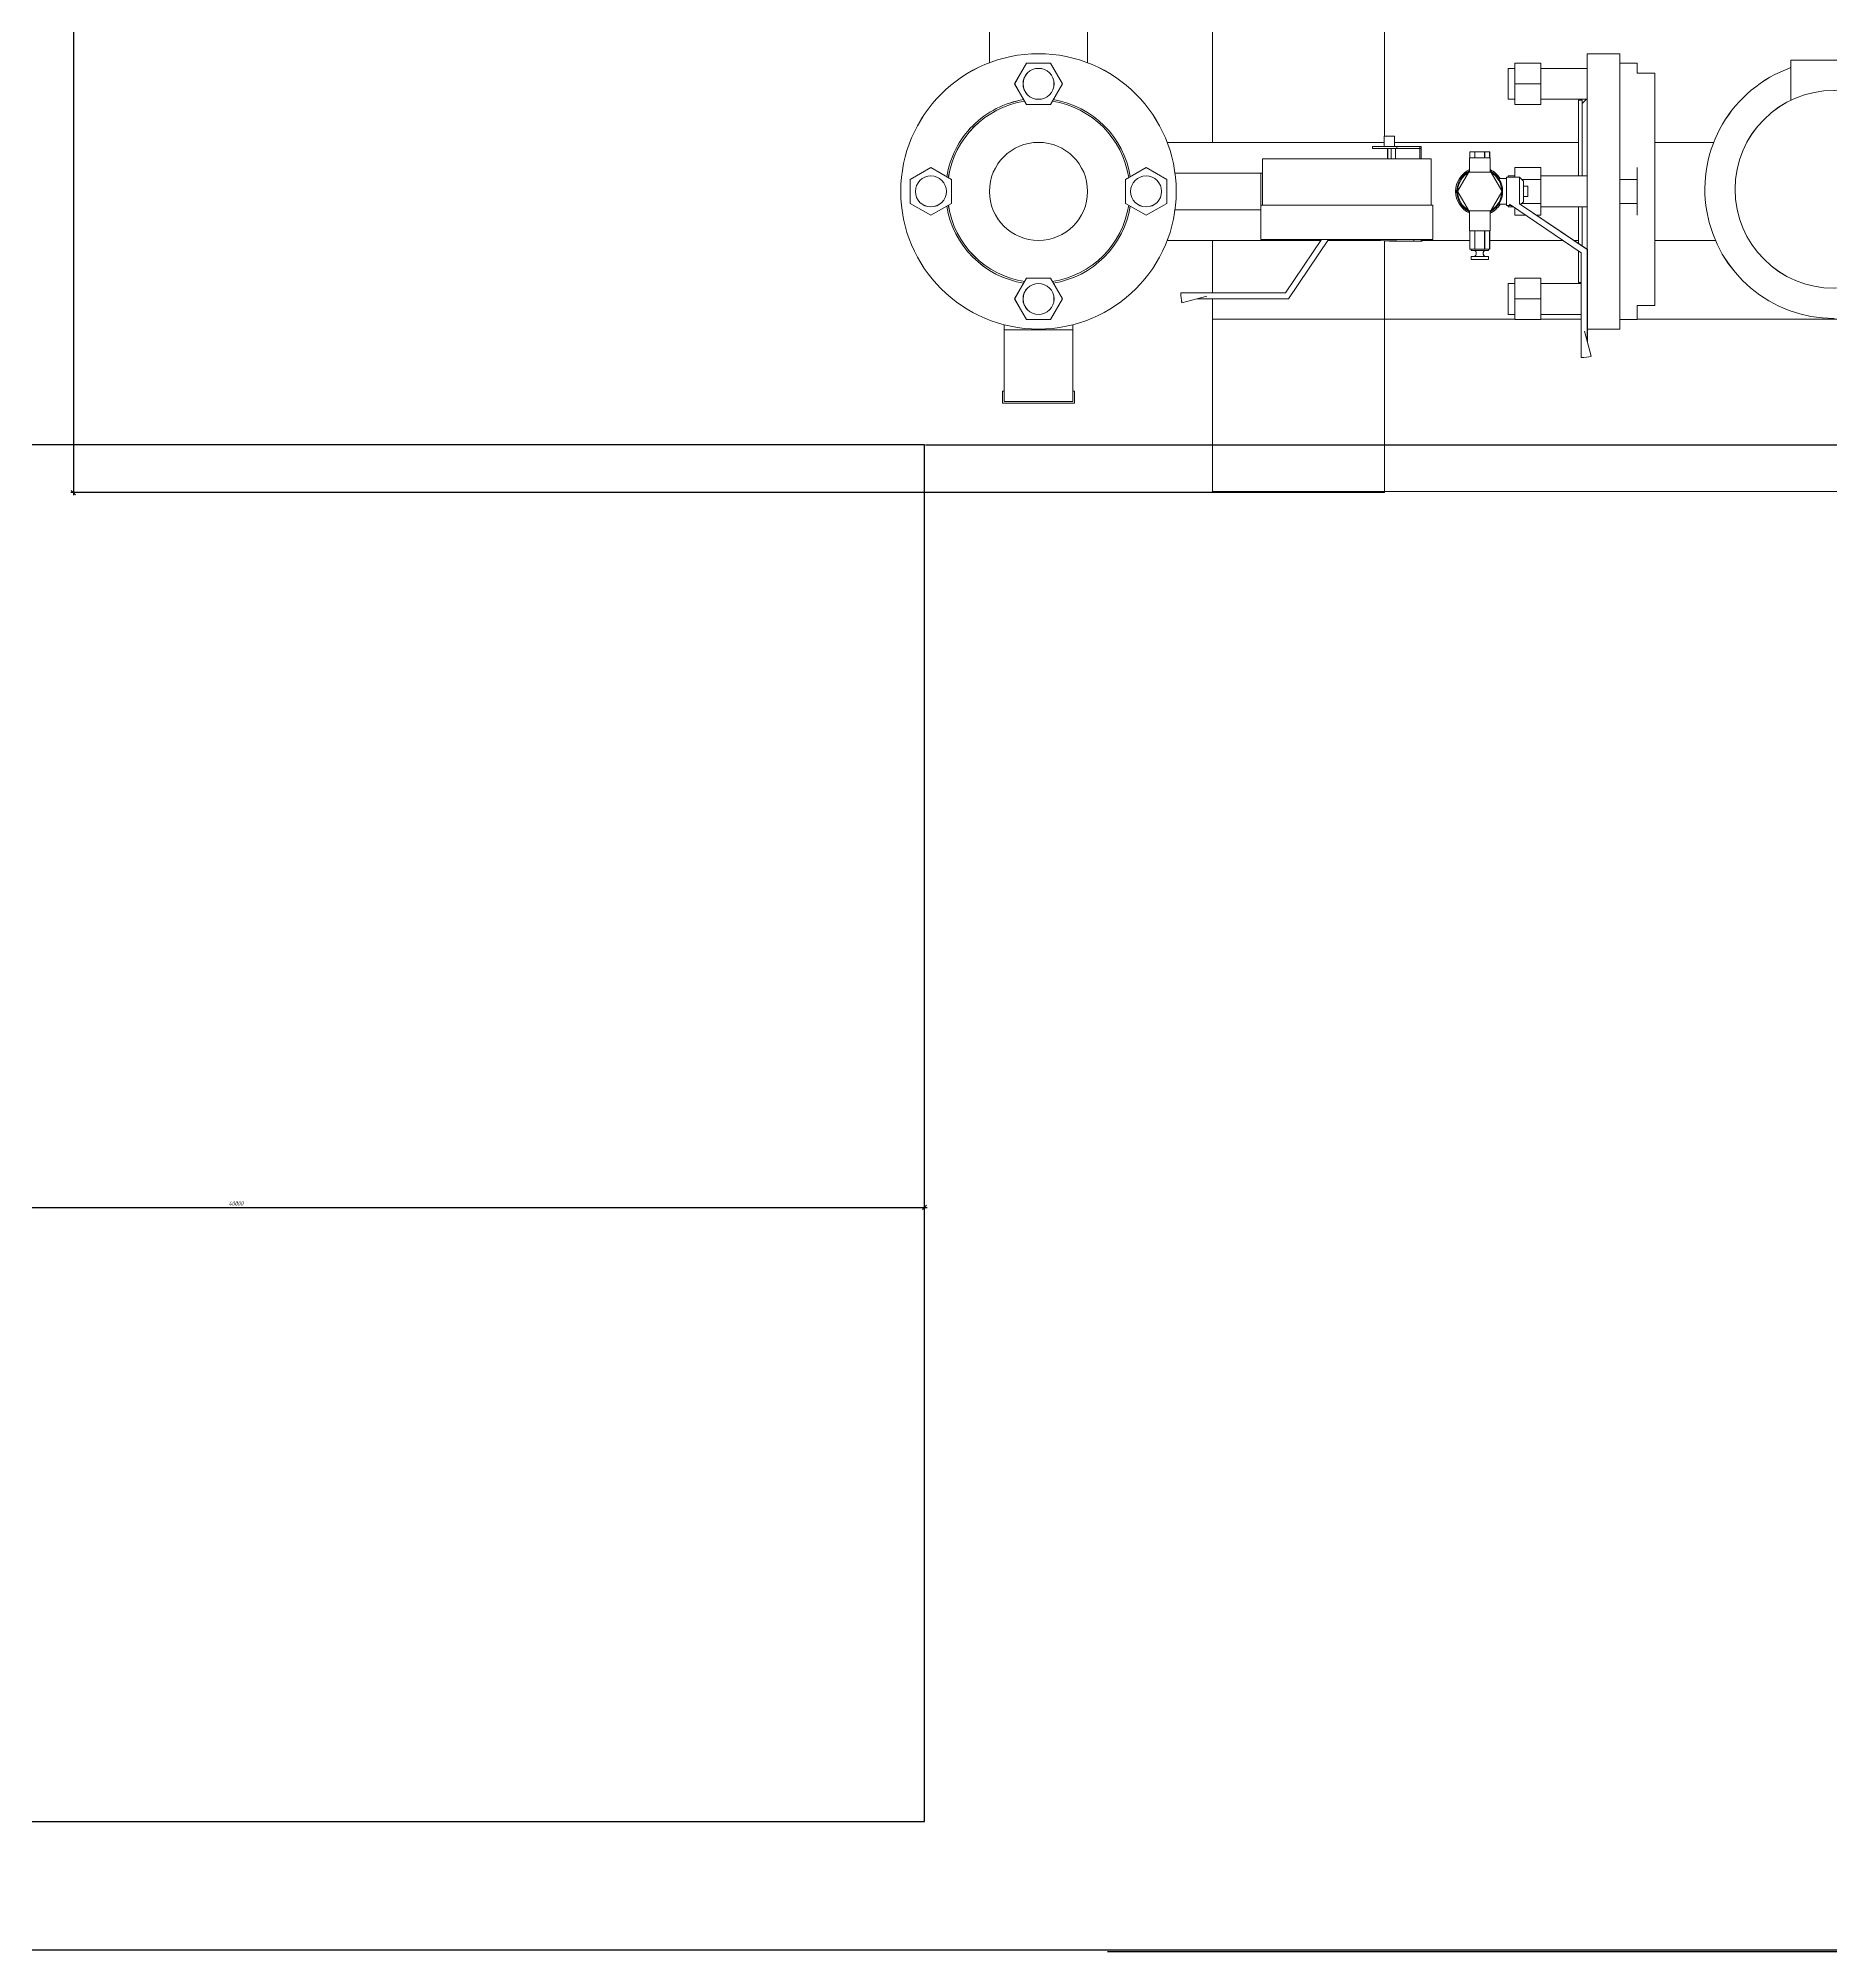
# Model space of a CAD drawing. Header units: millimetres. Extents: x -8689834 to 9419935, y 0 to 233063.
# Drawn here: x -421283 to -420241, y 221475 to 222585 of the extents above; entities that cross this region are included whole.
import ezdxf

# ---------------------------------------------------------------- set-up
doc = ezdxf.new("R2010")
doc.units = ezdxf.units.MM
doc.header["$MEASUREMENT"] = 0
doc.layers.get('0').update_dxf_attribs({"color": 250, "lineweight": 9})
doc.layers.add('25. ЗАЛИВКА ЗОН', color=7, linetype='Continuous', lineweight=0, transparency=0.2)
for name, color, linetype, lineweight in [('2D.ПроекцииПлан.0', 250, 'ByLayer', 35), ('2D.ПроекцииПлан.25. ЗАЛИВКА ЗОН', 7, 'ByLayer', 0), ('2D.ПроекцииПлан.Перекрытие', 7, 'ByLayer', 0), ('2D.ПроекцииПлан.Т94 Цвет-6', 6, 'ByLayer', 35), ('ViewportFrames', 5, 'Continuous', 0), ('Размеры координатных сеток', 7, 'Continuous', 0)]:
    doc.layers.add(name, color=color, linetype=linetype, lineweight=lineweight)
doc.styles.add('МОЭК-Проект', font='', dxfattribs={"oblique": 15})
doc.styles.get('МОЭК-Проект').set_extended_font_data('GOST_type_A')
doc.dimstyles.new('МОЭК', dxfattribs={"dimtxt": 2.5, "dimasz": 2.5, "dimexe": 1.5, "dimexo": 0.625, "dimgap": 1, "dimtad": 1, "dimdec": 0, "dimlfac": 50, "dimtxsty": 'МОЭК-Проект', "dimblk": 'OBLIQUE', "dimblk1": 'OBLIQUE', "dimblk2": 'OBLIQUE', "dimcen": 2.5, "dimdle": 1.5, "dimadec": 0, "dimazin": 2, "dimtfac": 0.75, "dimtdec": 4, "dimtmove": 1, "dimatfit": 3, "dimldrblk": 'NONE', "dimfxl": 1, "dimtfill": 1, "dimtolj": 1, "dimarcsym": 1})

# ---------------------------------------------------------------- blocks, each defined once
blk = doc.blocks.new('PROJECTION_BLOCK_{85d2830e-0310-409d-8afe-52d23652a571}')
at = {"layer": '2D.ПроекцииПлан.25. ЗАЛИВКА ЗОН', "color": 0, "lineweight": -2}
for p, q in [((-7.48, -0.69), (-7.48, -3.43)), ((-5.48, -3.36), (-5.48, -0.69)), ((-2.34, -2.626), (-2.544, -2.626)), ((-2.34, -5.326), (-2.34, -2.626)), ((0.243, -2.476), (-0.757, -2.476)), ((-0.757, -2.476), (-0.757, -2.94)), ((-7.48, -4.57), (-7.48, -5.18)), ((-5.48, -7.5), (-5.48, -4.575)), ((-7.48, -5.25), (-7.48, -7.5)), ((-2.34, -5.326), (-2.544, -5.326)), ((-7.48, -5.486), (-7.48, -7.486)), ((-3.964, -5.486), (-7.48, -5.486)), ((-3.193, -5.486), (-3.664, -5.486)), ((1.689, -5.486), (-2.544, -5.486)), ((-7.48, -7.486), (7.52, -7.486)), ((-7.48, -7.5), (-5.48, -7.5))]:
    blk.add_line(p, q, dxfattribs=at)
blk.add_circle((-0.257, -3.976), 1.15, dxfattribs=at)
at = {"layer": '2D.ПроекцииПлан.25. ЗАЛИВКА ЗОН', "color": 0, "lineweight": -2, "extrusion": (0, 0, -1)}
blk.add_arc((0.257, -3.976), 1.5, 270, 70.5288, dxfattribs=at)
at = {"layer": '2D.ПроекцииПлан.Т94 Цвет-6', "color": 0, "lineweight": -2}
for p, q in [((-10.07, 2.44), (-10.07, -2.505)), ((-8.93, -0.69), (-8.93, -2.505)), ((-3.124, -4.675), (-3.124, -2.4)), ((-2.744, -2.4), (-3.124, -2.4)), ((-2.744, -5.131), (-2.744, -2.4)), ((-9.639, -2.51), (-9.777, -2.75)), ((-9.361, -2.51), (-9.639, -2.51)), ((-9.223, -2.75), (-9.361, -2.51)), ((-4.044, -2.57), (-4.044, -2.93)), ((-3.964, -2.57), (-4.044, -2.57)), ((-3.664, -2.51), (-3.964, -2.51)), ((-3.964, -2.75), (-3.964, -2.51)), ((-3.664, -2.75), (-3.664, -2.51)), ((-3.124, -2.57), (-3.664, -2.57)), ((-2.544, -2.51), (-2.744, -2.51)), ((-2.544, -2.51), (-2.544, -2.626)), ((-9.777, -2.75), (-9.639, -2.99)), ((-9.361, -2.99), (-9.223, -2.75)), ((-3.664, -2.75), (-3.964, -2.75)), ((-3.964, -2.99), (-3.964, -2.75)), ((-3.664, -2.99), (-3.664, -2.75)), ((-9.639, -2.99), (-9.361, -2.99)), ((-3.964, -2.93), (-4.044, -2.93)), ((-3.964, -2.99), (-3.664, -2.99)), ((-3.134, -2.93), (-3.664, -2.93)), ((-3.224, -2.94), (-3.224, -3.82)), ((-3.224, -2.94), (-3.184, -2.94)), ((-3.134, -2.93), (-3.184, -2.98)), ((-3.184, -2.94), (-3.184, -3.82)), ((-8.005, -3.43), (-8, -3.43)), ((-8, -3.43), (-8, -3.443)), ((-8, -3.43), (-8, -3.443)), ((-8, -3.43), (-5.483, -3.43)), ((-5.338, -3.48), (-5.621, -3.48)), ((-5.621, -3.48), (-5.621, -3.5)), ((-5.621, -3.5), (-5.338, -3.5)), ((-5.483, -3.36), (-5.381, -3.36)), ((-5.483, -3.48), (-5.483, -3.36)), ((-5.443, -3.5), (-5.443, -3.62)), ((-5.403, -3.5), (-5.403, -3.62)), ((-5.381, -3.36), (-5.363, -3.36)), ((-5.363, -3.48), (-5.363, -3.36)), ((-5.363, -3.43), (-3.224, -3.43)), ((-5.352, -3.5), (-5.352, -3.62)), ((-5.338, -3.5), (-5.338, -3.48)), ((-5.055, -3.48), (-5.338, -3.48)), ((-5.055, -3.5), (-5.338, -3.5)), ((-5.055, -3.48), (-5.069, -3.48)), ((-5.069, -3.48), (-5.069, -3.62)), ((-5.055, -3.48), (-5.055, -3.62)), ((-5.055, -3.5), (-5.055, -3.48)), ((-4.489, -3.54), (-4.431, -3.54)), ((-4.489, -3.54), (-4.489, -3.61)), ((-4.431, -3.54), (-4.316, -3.54)), ((-4.431, -3.54), (-4.431, -3.61)), ((-4.316, -3.61), (-4.316, -3.54)), ((-4.316, -3.54), (-4.258, -3.54)), ((-4.258, -3.54), (-4.258, -3.61)), ((-2.34, -3.43), (-1.654, -3.43)), ((-10.75, -3.723), (-10.99, -3.861)), ((-10.51, -3.861), (-10.75, -3.723)), ((-8.25, -3.723), (-8.49, -3.861)), ((-8.01, -3.861), (-8.25, -3.723)), ((-4.938, -3.62), (-6.898, -3.62)), ((-6.898, -3.62), (-6.898, -4.16)), ((-4.938, -3.62), (-4.938, -4.16)), ((-4.253, -3.61), (-4.493, -3.61)), ((-4.493, -3.61), (-4.493, -3.776)), ((-4.253, -3.61), (-4.253, -3.776)), ((-3.964, -3.835), (-3.964, -3.723)), ((-3.664, -3.723), (-3.964, -3.723)), ((-3.664, -3.861), (-3.664, -3.723)), ((-2.544, -3.723), (-2.544, -3.861)), ((-10.99, -3.861), (-10.99, -4.139)), ((-10.51, -4.139), (-10.51, -3.861)), ((-8.49, -3.861), (-8.49, -4.139)), ((-8.01, -4.139), (-8.01, -3.861)), ((-6.918, -3.787), (-7.914, -3.787)), ((-6.918, -4.16), (-6.918, -3.787)), ((-6.918, -4), (-6.918, -3.787)), ((-6.898, -3.787), (-6.918, -3.787)), ((-4.505, -3.781), (-4.629, -3.995)), ((-4.25, -3.776), (-4.497, -3.776)), ((-4.118, -3.995), (-4.242, -3.781)), ((-4.153, -3.85), (-4.063, -3.85)), ((-4.063, -4.165), (-4.063, -3.835)), ((-3.913, -3.835), (-4.063, -3.835)), ((-4.044, -3.82), (-4.044, -3.835)), ((-3.964, -3.82), (-4.044, -3.82)), ((-3.913, -4.143), (-3.913, -3.835)), ((-3.913, -3.835), (-3.913, -4.143)), ((-3.913, -3.835), (-3.863, -3.88)), ((-3.664, -3.861), (-3.884, -3.861)), ((-3.863, -3.88), (-3.863, -4.12)), ((-3.863, -3.94), (-3.813, -3.94)), ((-3.813, -3.94), (-3.813, -4.06)), ((-3.124, -3.82), (-3.664, -3.82)), ((-3.664, -4.139), (-3.664, -3.861)), ((-2.744, -3.861), (-2.544, -3.861)), ((-2.544, -3.861), (-2.544, -4.139)), ((-10.99, -4.139), (-10.75, -4.277)), ((-10.75, -4.277), (-10.51, -4.139)), ((-8.49, -4.139), (-8.25, -4.277)), ((-8.25, -4.277), (-8.01, -4.139)), ((-6.918, -4.213), (-7.914, -4.213)), ((-6.918, -4.16), (-6.918, -4)), ((-4.918, -4.16), (-6.918, -4.16)), ((-6.918, -4.16), (-6.918, -4.56)), ((-4.918, -4.16), (-4.918, -4.56)), ((-4.629, -4.005), (-4.505, -4.219)), ((-4.242, -4.219), (-4.118, -4.005)), ((-4.153, -4.15), (-4.063, -4.15)), ((-4.007, -4.165), (-4.063, -4.165)), ((-4.044, -4.165), (-4.044, -4.18)), ((-3.984, -4.18), (-4.044, -4.18)), ((-4.029, -4.15), (-3.193, -4.713)), ((-3.964, -4.277), (-3.964, -4.194)), ((-3.913, -4.143), (-3.123, -4.676)), ((-3.9, -4.153), (-3.863, -4.12)), ((-3.664, -4.139), (-3.884, -4.139)), ((-3.863, -4.06), (-3.813, -4.06)), ((-3.664, -4.277), (-3.664, -4.139)), ((-3.124, -4.18), (-3.664, -4.18)), ((-3.224, -4.18), (-3.224, -4.608)), ((-3.184, -4.18), (-3.184, -4.635)), ((-2.544, -4.139), (-2.744, -4.139)), ((-2.544, -4.139), (-2.544, -4.277)), ((-4.497, -4.224), (-4.25, -4.224)), ((-4.493, -4.224), (-4.493, -4.46)), ((-4.253, -4.224), (-4.253, -4.46)), ((-3.84, -4.277), (-3.964, -4.277)), ((-3.664, -4.277), (-3.715, -4.277)), ((-8.005, -4.57), (-8, -4.57)), ((-8, -4.557), (-8, -4.57)), ((-8, -4.557), (-8, -4.57)), ((-8, -4.57), (-6.22, -4.57)), ((-4.918, -4.56), (-6.918, -4.56)), ((-6.213, -4.56), (-6.631, -5.18)), ((-6.129, -4.56), (-6.594, -5.25)), ((-6.136, -4.57), (-5.543, -4.57)), ((-5.543, -4.57), (-5.543, -4.56)), ((-5.529, -4.57), (-5.543, -4.57)), ((-5.543, -4.57), (-5.423, -4.58)), ((-5.529, -4.56), (-5.529, -4.57)), ((-5.529, -4.57), (-5.14, -4.58)), ((-5.14, -4.58), (-5.423, -4.58)), ((-5.423, -4.58), (-5.14, -4.58)), ((-5.14, -4.56), (-5.14, -4.58)), ((-5.14, -4.58), (-5.14, -4.56)), ((-5.041, -4.58), (-5.14, -4.58)), ((-5.055, -4.56), (-5.055, -4.58)), ((-5.041, -4.58), (-5.055, -4.58)), ((-5.041, -4.58), (-5.041, -4.56)), ((-5.041, -4.56), (-5.041, -4.58)), ((-5.041, -4.57), (-4.489, -4.57)), ((-4.253, -4.46), (-4.493, -4.46)), ((-4.489, -4.46), (-4.489, -4.67)), ((-4.431, -4.46), (-4.431, -4.67)), ((-4.316, -4.46), (-4.316, -4.67)), ((-4.258, -4.46), (-4.258, -4.67)), ((-4.258, -4.57), (-3.406, -4.57)), ((-3.281, -4.57), (-3.224, -4.57)), ((-2.34, -4.57), (-1.634, -4.57)), ((-4.489, -4.67), (-4.431, -4.67)), ((-4.473, -4.685), (-4.473, -4.67)), ((-4.473, -4.685), (-4.273, -4.685)), ((-4.473, -4.755), (-4.273, -4.755)), ((-4.473, -4.79), (-4.473, -4.755)), ((-4.473, -4.79), (-4.273, -4.79)), ((-4.431, -4.67), (-4.316, -4.67)), ((-4.316, -4.67), (-4.258, -4.67)), ((-4.273, -4.685), (-4.273, -4.67)), ((-4.273, -4.79), (-4.273, -4.755)), ((-3.224, -4.692), (-3.224, -5.06)), ((-3.193, -4.713), (-3.193, -5.65)), ((-3.123, -4.676), (-3.123, -5.741)), ((-9.639, -5.01), (-9.777, -5.25)), ((-9.361, -5.01), (-9.639, -5.01)), ((-9.223, -5.25), (-9.361, -5.01)), ((-4.044, -5.07), (-4.044, -5.43)), ((-3.964, -5.07), (-4.044, -5.07)), ((-3.664, -5.01), (-3.964, -5.01)), ((-3.964, -5.25), (-3.964, -5.01)), ((-3.664, -5.25), (-3.664, -5.01)), ((-3.193, -5.07), (-3.664, -5.07)), ((-3.224, -5.06), (-3.193, -5.06)), ((-9.777, -5.25), (-9.639, -5.49)), ((-9.361, -5.49), (-9.223, -5.25)), ((-7.568, -5.18), (-7.848, -5.18)), ((-7.543, -5.219), (-7.833, -5.296)), ((-6.594, -5.25), (-7.659, -5.25)), ((-6.631, -5.18), (-7.568, -5.18)), ((-3.964, -5.49), (-3.964, -5.25)), ((-3.664, -5.25), (-3.964, -5.25)), ((-3.664, -5.49), (-3.664, -5.25)), ((-2.744, -5.6), (-2.744, -5.131)), ((-2.544, -5.326), (-2.544, -5.49)), ((-9.9, -5.61), (-9.9, -5.549)), ((-9.9, -5.549), (-9.9, -5.61)), ((-9.639, -5.49), (-9.361, -5.49)), ((-9.1, -5.549), (-9.1, -5.61)), ((-9.1, -5.549), (-9.1, -5.61)), ((-3.964, -5.43), (-4.044, -5.43)), ((-3.664, -5.49), (-3.964, -5.49)), ((-3.193, -5.43), (-3.664, -5.43)), ((-2.744, -5.49), (-2.544, -5.49)), ((-9.1, -5.61), (-9.9, -5.61)), ((-9.9, -5.61), (-9.9, -6.44)), ((-9.1, -5.61), (-9.1, -6.44)), ((-3.193, -5.65), (-3.193, -5.93)), ((-3.155, -5.625), (-3.077, -5.915)), ((-2.744, -5.6), (-3.123, -5.6)), ((-9.9, -6.32), (-9.92, -6.32)), ((-9.92, -6.32), (-9.92, -6.46)), ((-9.1, -6.44), (-9.9, -6.44)), ((-9.08, -6.32), (-9.1, -6.32)), ((-9.08, -6.32), (-9.08, -6.46)), ((-9.08, -6.46), (-9.92, -6.46))]:
    blk.add_line(p, q, dxfattribs=at)
for centre, radius in [((-9.5, -4), 1.6), ((-9.5, -2.75), 0.18), ((-9.5, -4), 0.57), ((-9.5, -4), 0.57), ((-10.75, -4), 0.18), ((-8.25, -4), 0.18), ((-9.5, -5.25), 0.18)]:
    blk.add_circle(centre, radius, dxfattribs=at)
at = {"layer": '2D.ПроекцииПлан.Т94 Цвет-6', "color": 0, "lineweight": -2, "extrusion": (0, 0, -1)}
for centre, radius, start, end in [((9.5, -4), 1.06, 8.7027, 81.2973), ((9.5, -4), 1.06, 98.7027, 171.2973), ((4.373, -4), 0.266, 0, 63.2111), ((4.373, -4), 0.256, 61.045, 61.9992), ((4.373, -4), 0.266, 116.7889, 243.2111), ((4.373, -4), 0.256, 118.0008, 118.955), ((4.373, -4), 0.256, 1.045, 58.955), ((4.373, -4), 0.256, 0, 1.045), ((4.373, -4), 0.256, 58.955, 61.045), ((4.373, -4), 0.256, 118.955, 121.045), ((4.373, -4), 0.256, 121.045, 178.955), ((4.373, -4), 0.256, 178.955, 181.045), ((9.5, -4), 1.06, 278.7027, 351.2973), ((9.5, -4), 1.06, 188.7027, 261.2973), ((4.373, -4), 0.266, 296.7889, 0), ((4.373, -4), 0.256, 358.955, 0), ((4.373, -4), 0.256, 301.045, 358.955), ((4.373, -4), 0.256, 298.955, 301.045), ((4.373, -4), 0.256, 238.955, 241.045), ((4.373, -4), 0.256, 181.045, 238.955), ((4.373, -4), 0.256, 298.0008, 298.955), ((4.373, -4), 0.256, 241.045, 241.9992), ((4.293, -4.72), 0.04, 300, 60)]:
    blk.add_arc(centre, radius, start, end, dxfattribs=at)
at = {"layer": '2D.ПроекцииПлан.Т94 Цвет-6', "color": 0, "lineweight": -2}
for centre, radius, start, end in [((-9.5, -4), 1.08, 99.1157, 135), ((-9.5, -4), 1.08, 9.1157, 80.8843), ((-9.5, -4), 1.08, 135, 170.8843), ((-4.373, -4), 0.28, 115.3769, 244.6231), ((-4.373, -4), 0.28, 32.3924, 64.6231), ((-9.5, -4), 1.08, 189.1157, 260.8843), ((-9.5, -4), 1.08, 279.1157, 350.8843), ((-4.373, -4), 0.28, 295.3769, 327.6076), ((-4.453, -4.72), 0.04, 300, 60), ((-7.398, -5.18), 0.45, 180, 195), ((-3.193, -5.48), 0.45, 270, 285)]:
    blk.add_arc(centre, radius, start, end, dxfattribs=at)
blk = doc.blocks.new('PROJECTION_BLOCK_{ff967f36-f61e-4aad-8cf3-d9bfc0547142}')
at = {"layer": '2D.ПроекцииПлан.Перекрытие', "color": 0, "lineweight": -2}
for p, q in [((-1.575, -47.529), (-17.575, -47.529)), ((-1.575, -63.529), (-1.575, -47.529)), ((-17.575, -63.529), (-1.575, -63.529)), ((-20.457, -65.018), (58.776, -65.018))]:
    blk.add_line(p, q, dxfattribs=at)
blk = doc.blocks.new('*U1750')
at = {"layer": '2D.ПроекцииПлан.0', "lineweight": 13}
blk.add_blockref('PROJECTION_BLOCK_{85d2830e-0310-409d-8afe-52d23652a571}', (-138.244, 191.615), dxfattribs=at)
at = {"layer": '2D.ПроекцииПлан.Перекрытие', "lineweight": 13}
blk.add_blockref('PROJECTION_BLOCK_{ff967f36-f61e-4aad-8cf3-d9bfc0547142}', (-147.494, 232.199), dxfattribs=at)
blk = doc.blocks.new('_Oblique')
at = {"color": 0, "linetype": 'ByBlock', "lineweight": -2}
blk.add_line((-0.5, -0.5), (0.5, 0.5), dxfattribs=at)
blk = doc.blocks.new('*D1910')
at = {"layer": 'Размеры координатных сеток', "color": 0, "lineweight": -2, "ltscale": 100, "transparency": 16777216}
for p, q in [((-417750.8, 229894.6), (-424653.2, 229894.6)), ((-424651.7, 229896.1), (-424651.7, 215422.3)), ((-417753.9, 215423.8), (-424653.2, 215423.8))]:
    blk.add_line(p, q, dxfattribs=at)
at = {"layer": 'Размеры координатных сеток', "color": 0, "lineweight": -2, "ltscale": 100, "transparency": 16777216, "xscale": 2.5, "yscale": 2.5, "zscale": 2.5}
for p, rotation in [((-424651.7, 229894.6), 90), ((-424651.7, 215423.8), 270)]:
    blk.add_blockref('_Oblique', p, dxfattribs=dict(at, rotation=rotation))
at = {"layer": 'Размеры координатных сеток', "color": 0, "lineweight": 13, "ltscale": 100, "transparency": 16777216, "insert": (-424654, 222659.2), "char_height": 2.5, "attachment_point": 5, "rotation": 90, "style": 'МОЭК-Проект', "bg_fill": 3, "box_fill_scale": 1.25, "bg_fill_color": 256, "bg_fill_true_color": 13158600, "bg_fill_transparency": 0}
blk.add_mtext('\\A1;723542', dxfattribs=at)
blk = doc.blocks.new('_None')
blk = doc.blocks.new('*D1926')
at = {"layer": '25. ЗАЛИВКА ЗОН', "color": 0, "lineweight": -2, "transparency": 16777216}
for p, q in [((-420575.6, 223071.5), (-421263.6, 223071.5)), ((-421262.1, 223073), (-421262.1, 222320)), ((-420501.1, 222321.5), (-421263.6, 222321.5))]:
    blk.add_line(p, q, dxfattribs=at)
at = {"layer": '25. ЗАЛИВКА ЗОН', "color": 0, "lineweight": -2, "transparency": 16777216, "xscale": 2.5, "yscale": 2.5, "zscale": 2.5}
for p, rotation in [((-421262.1, 223071.5), 90), ((-421262.1, 222321.5), 270)]:
    blk.add_blockref('_Oblique', p, dxfattribs=dict(at, rotation=rotation))
at = {"layer": '25. ЗАЛИВКА ЗОН', "color": 0, "lineweight": 13, "transparency": 16777216, "insert": (-421264.4, 222696.5), "char_height": 2.5, "attachment_point": 5, "rotation": 90, "style": 'МОЭК-Проект', "bg_fill": 3, "box_fill_scale": 1.25, "bg_fill_color": 256, "bg_fill_true_color": 13158600, "bg_fill_transparency": 0}
blk.add_mtext('\\A1;37500', dxfattribs=at)
blk = doc.blocks.new('*D1939')
at = {"layer": '25. ЗАЛИВКА ЗОН', "color": 0, "lineweight": -2, "transparency": 16777216}
for p, q in [((-421569.2, 221906.1), (-420766.2, 221906.1)), ((-421567.7, 221549.9), (-421567.7, 221907.6)), ((-420767.7, 221549.9), (-420767.7, 221907.6))]:
    blk.add_line(p, q, dxfattribs=at)
at = {"layer": '25. ЗАЛИВКА ЗОН', "color": 0, "lineweight": -2, "transparency": 16777216, "xscale": 2.5, "yscale": 2.5, "zscale": 2.5, "rotation": 180}
blk.add_blockref('_Oblique', (-421567.7, 221906.1), dxfattribs=at)
at = {"layer": '25. ЗАЛИВКА ЗОН', "color": 0, "lineweight": -2, "transparency": 16777216, "xscale": 2.5, "yscale": 2.5, "zscale": 2.5}
blk.add_blockref('_Oblique', (-420767.7, 221906.1), dxfattribs=at)
at = {"layer": '25. ЗАЛИВКА ЗОН', "color": 0, "lineweight": 13, "transparency": 16777216, "insert": (-421167.7, 221908.4), "char_height": 2.5, "attachment_point": 5, "style": 'МОЭК-Проект', "bg_fill": 3, "box_fill_scale": 1.25, "bg_fill_color": 256, "bg_fill_true_color": 13158600, "bg_fill_transparency": 0}
blk.add_mtext('\\A1;40000', dxfattribs=at)
blk = doc.blocks.new('*D1940')
at = {"layer": '25. ЗАЛИВКА ЗОН', "color": 0, "lineweight": -2, "transparency": 16777216}
for p, q in [((-420767.1, 222349.3), (-419188.2, 222349.3)), ((-419189.7, 221472.2), (-419189.7, 222350.8)), ((-420661.3, 221473.7), (-419188.2, 221473.7))]:
    blk.add_line(p, q, dxfattribs=at)
at = {"layer": '25. ЗАЛИВКА ЗОН', "color": 0, "lineweight": -2, "transparency": 16777216, "xscale": 2.5, "yscale": 2.5, "zscale": 2.5}
for p, rotation in [((-419189.7, 222349.3), 90), ((-419189.7, 221473.7), 270)]:
    blk.add_blockref('_Oblique', p, dxfattribs=dict(at, rotation=rotation))
at = {"layer": '25. ЗАЛИВКА ЗОН', "color": 0, "lineweight": 13, "transparency": 16777216, "insert": (-419191.9, 221911.5), "char_height": 2.5, "attachment_point": 5, "rotation": 90, "style": 'МОЭК-Проект', "bg_fill": 3, "box_fill_scale": 1.25, "bg_fill_color": 256, "bg_fill_true_color": 13158600, "bg_fill_transparency": 0}
blk.add_mtext('\\A1;43780', dxfattribs=at)
blk = doc.blocks.new('*D1941')
at = {"layer": '25. ЗАЛИВКА ЗОН', "color": 0, "lineweight": -2, "transparency": 16777216}
for p, q in [((-420431.5, 221473.7), (-419946.6, 221473.7)), ((-419948.1, 221475.2), (-419948.1, 221112.2)), ((-420431.5, 221113.7), (-419946.6, 221113.7))]:
    blk.add_line(p, q, dxfattribs=at)
at = {"layer": '25. ЗАЛИВКА ЗОН', "color": 0, "lineweight": -2, "transparency": 16777216, "xscale": 2.5, "yscale": 2.5, "zscale": 2.5}
for p, rotation in [((-419948.1, 221473.7), 90), ((-419948.1, 221113.7), 270)]:
    blk.add_blockref('_Oblique', p, dxfattribs=dict(at, rotation=rotation))
at = {"layer": '25. ЗАЛИВКА ЗОН', "color": 0, "lineweight": 13, "transparency": 16777216, "insert": (-419950.4, 221293.7), "char_height": 2.5, "attachment_point": 5, "rotation": 90, "style": 'МОЭК-Проект', "bg_fill": 3, "box_fill_scale": 1.25, "bg_fill_color": 256, "bg_fill_true_color": 13158600, "bg_fill_transparency": 0}
blk.add_mtext('\\A1;18000', dxfattribs=at)

msp = doc.modelspace()

# ---------------------------------------------------------------- block references
at = {"layer": 'ViewportFrames', "lineweight": 13, "ltscale": 100, "xscale": 50, "yscale": 50, "zscale": 50}
msp.add_blockref('*U1750', (-413314.257, 213115.736), dxfattribs=at)

# ---------------------------------------------------------------- next in the draw order: linework, layer by layer
at = {"layer": '2D.ПроекцииПлан.Перекрытие', "color": 0, "lineweight": -2}
for p, q in [((-420767.702, 222349.254), (-421567.702, 222349.254)), ((-420767.702, 221549.254), (-420767.702, 222349.254)), ((-421567.702, 221549.254), (-420767.702, 221549.254)), ((-421711.791, 221474.791), (-417750.138, 221474.79))]:
    msp.add_line(p, q, dxfattribs=at)

# ---------------------------------------------------------------- next in the draw order: block references
at = {"layer": '2D.ПроекцииПлан.0', "lineweight": 13, "xscale": 50, "yscale": 50, "zscale": 50}
msp.add_blockref('PROJECTION_BLOCK_{85d2830e-0310-409d-8afe-52d23652a571}', (-420226.468, 222696.481), dxfattribs=at)

# ---------------------------------------------------------------- next in the draw order: dimensions: what is measured, and where the dimension line sits
at = {"layer": 'Размеры координатных сеток', "lineweight": 13, "ltscale": 100}
dim = msp.add_linear_dim(base=(-424651.725, 215423.815), p1=(-417750.138, 229894.646), p2=(-417753.262, 215423.815), angle=90, dimstyle='МОЭК', override={"dimscale": 1, "dimlfac": 50}, dxfattribs=at)
dim.commit()
dim.dimension.update_dxf_attribs({"geometry": '*D1910', "text_midpoint": (-424653.975, 222659.23)})

# ---------------------------------------------------------------- next in the draw order: dimensions: what is measured, and where the dimension line sits
at = {"layer": '25. ЗАЛИВКА ЗОН', "lineweight": 13}
dim = msp.add_linear_dim(base=(-421262.125, 222321.481), p1=(-420575.005, 223071.481), p2=(-420500.468, 222321.481), angle=90, dimstyle='МОЭК', override={"dimrnd": 10}, dxfattribs=at)
dim.commit()
dim.dimension.update_dxf_attribs({"geometry": '*D1926', "text_midpoint": (-421264.375, 222696.481)})
dim = msp.add_linear_dim(base=(-420767.702, 221906.124), p1=(-421567.702, 221549.254), p2=(-420767.702, 221549.254), dimstyle='МОЭК', override={"dimrnd": 10}, dxfattribs=at)
dim.commit()
dim.dimension.update_dxf_attribs({"geometry": '*D1939', "text_midpoint": (-421167.702, 221908.374)})

# ---------------------------------------------------------------- next in the draw order: dimensions: what is measured, and where the dimension line sits
dim = msp.add_linear_dim(base=(-419189.693, 222349.254), p1=(-420661.885, 221473.69), p2=(-420767.702, 222349.254), angle=90, dimstyle='МОЭК', override={"dimrnd": 10}, dxfattribs=at)
dim.commit()
dim.dimension.update_dxf_attribs({"geometry": '*D1940', "text_midpoint": (-419191.943, 221911.472)})

# ---------------------------------------------------------------- next in the draw order: linework, layer by layer
at = {"ltscale": 100}
msp.add_lwpolyline([(-421567.702, 222349.254), (-420767.702, 222349.254), (-420767.702, 221549.254), (-421567.702, 221549.254)], close=True, dxfattribs=at)

# ---------------------------------------------------------------- next in the draw order: dimensions: what is measured, and where the dimension line sits
at = {"layer": '25. ЗАЛИВКА ЗОН', "lineweight": 13}
dim = msp.add_linear_dim(base=(-419948.117, 221113.69), p1=(-420432.125, 221473.69), p2=(-420432.125, 221113.69), angle=90, dimstyle='МОЭК', override={"dimrnd": 10}, dxfattribs=at)
dim.commit()
dim.dimension.update_dxf_attribs({"geometry": '*D1941', "text_midpoint": (-419950.367, 221293.69)})

doc.saveas('drawing.dxf')
